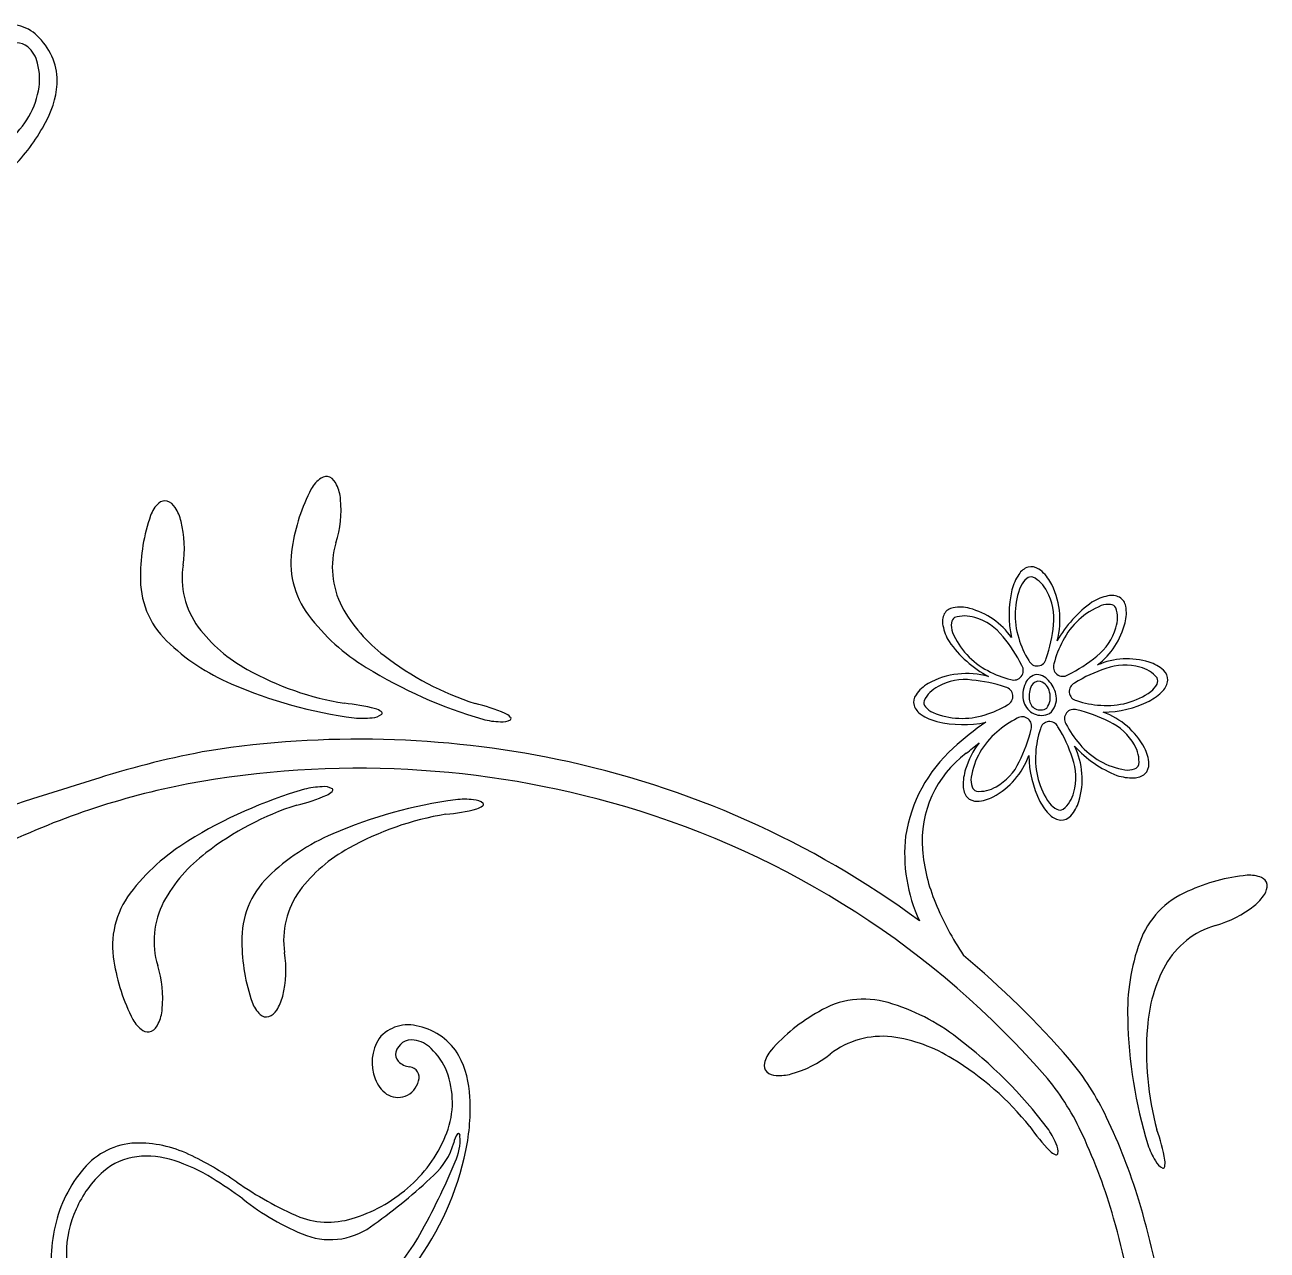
# Model space of a CAD drawing. Extents: x -4 to 4, y -4.07 to 4.07.
# Drawn here: x 0.542 to 1.519, y 3.063 to 4.027 of the extents above; entities that cross this region are included whole.
import ezdxf

# ---------------------------------------------------------------- set-up
doc = ezdxf.new("R2010")
doc.units = 0

msp = doc.modelspace()

# ---------------------------------------------------------------- linework, layer by layer
at = {"color": 7, "linetype": 'CONTINUOUS'}
for centre, radius, start, end in [((0.530668, 3.997442), 0.029786, 40.787757, 107.652642), ((0.530668, 3.997442), 0.029786, 40.787757, 107.652642), ((0.518998, 3.982543), 0.048493, 357.790631, 405.113179), ((0.518998, 3.982543), 0.048493, 357.790631, 405.113179), ((0.535728, 3.999859), 0.013183, 49.722999, 131.929096), ((0.535728, 3.999859), 0.013183, 49.722999, 131.929096), ((0.529365, 3.992318), 0.023051, 11.910153, 49.775348), ((0.529365, 3.992318), 0.023051, 11.910153, 49.775348), ((0.506261, 3.984487), 0.047362, 348.904034, 375.413499), ((0.506261, 3.984487), 0.047362, 348.904034, 375.413499), ((0.489804, 3.987559), 0.077956, 329.976177, 354.932737), ((0.489804, 3.987559), 0.077956, 329.976177, 354.932737), ((0.486178, 3.988896), 0.06792, 306.82203, 348.514845), ((0.486178, 3.988896), 0.06792, 306.82203, 348.514845), ((0.417165, 4.026661), 0.160432, 315.776572, 330.865691), ((0.417165, 4.026661), 0.160432, 315.776572, 330.865691), ((0.788931, 3.650315), 0.024644, 124.481007, 151.576879), ((0.788931, 3.650315), 0.024644, 124.481007, 151.576879), ((0.779043, 3.664723), 0.007168, 66.60701, 124.532337), ((0.779043, 3.664723), 0.007168, 66.60701, 124.532337), ((0.776079, 3.660708), 0.012083, 22.367836, 61.259766), ((0.776079, 3.660708), 0.012083, 22.367836, 61.259766), ((0.753766, 3.650141), 0.036761, 5.835065, 24.364149), ((0.753766, 3.650141), 0.036761, 5.835065, 24.364149), ((0.896947, 3.594431), 0.146256, 152.464656, 171.444263), ((0.896947, 3.594431), 0.146256, 152.464656, 171.444263), ((0.664039, 3.632829), 0.024643, 132.971339, 160.067211), ((0.664039, 3.632829), 0.024643, 132.971339, 160.067211), ((0.652133, 3.64562), 0.007169, 75.102511, 133.027623), ((0.652133, 3.64562), 0.007169, 75.102511, 133.027623), ((0.649794, 3.641211), 0.012083, 30.858156, 69.750086), ((0.649794, 3.641211), 0.012083, 30.858156, 69.750086), ((0.629286, 3.627465), 0.036762, 14.327418, 32.856503), ((0.629286, 3.627465), 0.036762, 14.327418, 32.856503), ((0.704203, 3.645689), 0.086522, 342.509619, 365.431182), ((0.704203, 3.645689), 0.086522, 342.509619, 365.431182), ((0.779121, 3.593511), 0.146253, 160.956704, 179.93654), ((0.779121, 3.593511), 0.146253, 160.956704, 179.93654), ((0.580924, 3.615744), 0.086522, 351.001063, 373.922626), ((0.580924, 3.615744), 0.086522, 351.001063, 373.922626), ((0.819478, 3.603985), 0.068259, 169.69984, 217.214241), ((0.819478, 3.603985), 0.068259, 169.69984, 217.214241), ((0.850247, 3.600304), 0.066413, 163.032709, 207.568373), ((0.850247, 3.600304), 0.066413, 163.032709, 207.568373), ((0.732068, 3.592422), 0.066413, 171.524485, 216.060149), ((0.732068, 3.592422), 0.066413, 171.524485, 216.060149), ((1.335552, 3.587515), 0.01381, 108.658654, 147.81103), ((1.335552, 3.587515), 0.01381, 108.658654, 147.81103), ((1.33362, 3.590611), 0.010293, 55.03246, 103.976365), ((1.33362, 3.590611), 0.010293, 55.03246, 103.976365), ((1.322357, 3.574364), 0.030062, 30.227429, 55.187612), ((1.322357, 3.574364), 0.030062, 30.227429, 55.187612), ((0.701094, 3.591518), 0.06826, 178.19144, 225.705621), ((0.701094, 3.591518), 0.06826, 178.19144, 225.705621), ((1.35746, 3.572574), 0.040322, 146.426369, 165.633345), ((1.35746, 3.572574), 0.040322, 146.426369, 165.633345), ((1.293225, 3.559011), 0.062977, 344.882407, 388.953003), ((1.293225, 3.559011), 0.062977, 344.882407, 388.953003), ((1.400991, 3.563158), 0.084845, 166.768365, 192.283944), ((1.400991, 3.563158), 0.084845, 166.768365, 192.283944), ((1.401944, 3.538374), 0.04032, 101.426365, 120.633797), ((1.401944, 3.538374), 0.04032, 101.426365, 120.633797), ((1.397018, 3.56443), 0.013809, 63.657866, 102.81091), ((1.397018, 3.56443), 0.013809, 63.657866, 102.81091), ((1.397841, 3.567984), 0.010294, 10.03519, 58.97625), ((1.397841, 3.567984), 0.010294, 10.03519, 58.97625), ((0.896346, 3.626529), 0.11943, 208.485907, 233.102245), ((0.896346, 3.626529), 0.11943, 208.485907, 233.102245), ((1.274036, 3.5585), 0.010293, 100.035347, 148.978377), ((1.274036, 3.5585), 0.010293, 100.035347, 148.978377), ((1.27756, 3.539045), 0.030064, 75.22963, 100.189361), ((1.27756, 3.539045), 0.030064, 75.22963, 100.189361), ((1.269999, 3.511393), 0.058731, 35.032721, 74.974043), ((1.269999, 3.511393), 0.058731, 35.032721, 74.974043), ((1.437936, 3.494754), 0.096589, 125.82668, 150.315463), ((1.437936, 3.494754), 0.096589, 125.82668, 150.315463), ((1.378388, 3.564459), 0.030063, 345.231186, 370.190238), ((1.378388, 3.564459), 0.030063, 345.231186, 370.190238), ((0.894218, 3.659994), 0.161656, 217.002427, 238.811202), ((0.894218, 3.659994), 0.161656, 217.002427, 238.811202), ((1.277591, 3.557677), 0.01381, 153.658864, 192.810349), ((1.277591, 3.557677), 0.01381, 153.658864, 192.810349), ((0.773789, 3.625167), 0.11943, 216.977943, 241.594281), ((0.773789, 3.625167), 0.11943, 216.977943, 241.594281), ((1.303647, 3.562603), 0.040322, 191.427393, 210.633686), ((1.303647, 3.562603), 0.040322, 191.427393, 210.633686), ((1.348892, 3.571302), 0.060336, 307.736246, 346.087596), ((1.348892, 3.571302), 0.060336, 307.736246, 346.087596), ((0.766743, 3.657949), 0.161655, 225.493667, 247.302668), ((0.766743, 3.657949), 0.161655, 225.493667, 247.302668), ((1.341439, 3.592662), 0.088404, 214.919626, 242.095496), ((1.341439, 3.592662), 0.088404, 214.919626, 242.095496), ((0.9666, 3.713719), 0.231368, 232.152597, 252.279352), ((0.9666, 3.713719), 0.231368, 232.152597, 252.279352), ((1.40917, 3.469393), 0.05901, 73.075297, 113.310201), ((1.40917, 3.469393), 0.05901, 73.075297, 113.310201), ((0.830403, 3.721787), 0.231381, 240.644767, 260.770385), ((0.830403, 3.721787), 0.231381, 240.644767, 260.770385), ((1.003389, 3.831377), 0.364833, 238.082521, 253.882308), ((1.003389, 3.831377), 0.364833, 238.082521, 253.882308), ((1.417436, 3.497135), 0.030063, 47.795323, 72.75528), ((1.417436, 3.497135), 0.030063, 47.795323, 72.75528), ((1.430738, 3.511761), 0.010294, 359.006995, 407.949149), ((1.430738, 3.511761), 0.010294, 359.006995, 407.949149), ((0.849408, 3.843569), 0.364827, 246.57423, 262.374245), ((0.849408, 3.843569), 0.364827, 246.57423, 262.374245), ((1.267657, 3.483015), 0.030063, 120.229486, 145.189443), ((1.267657, 3.483015), 0.030063, 120.229486, 145.189443), ((1.28309, 3.45351), 0.063344, 74.454682, 118.854858), ((1.28309, 3.45351), 0.063344, 74.454682, 118.854858), ((1.348075, 3.500025), 0.021128, 154.589886, 195.809897), ((1.348075, 3.500025), 0.021128, 154.589886, 195.809897), ((1.33948, 3.504765), 0.011346, 97.435744, 157.586427), ((1.33948, 3.504765), 0.011346, 97.435744, 157.586427), ((1.339417, 3.504317), 0.006417, 76.981427, 151.213978), ((1.339417, 3.504317), 0.006417, 76.981427, 151.213978), ((1.337063, 3.502617), 0.013432, 33.788558, 85.951244), ((1.337063, 3.502617), 0.013432, 33.788558, 85.951244), ((1.337989, 3.50086), 0.010125, 7.756306, 73.514458), ((1.337989, 3.50086), 0.010125, 7.756306, 73.514458), ((1.330734, 3.495236), 0.022947, 9.940918, 40.331125), ((1.330734, 3.495236), 0.022947, 9.940918, 40.331125), ((1.427286, 3.512948), 0.013811, 315.175326, 354.326144), ((1.427286, 3.512948), 0.013811, 315.175326, 354.326144), ((1.251409, 3.494278), 0.010293, 145.035645, 193.977143), ((1.251409, 3.494278), 0.010293, 145.035645, 193.977143), ((1.353402, 3.498796), 0.021417, 156.291806, 186.021543), ((1.353402, 3.498796), 0.021417, 156.291806, 186.021543), ((1.334569, 3.498146), 0.014058, 323.117524, 376.872), ((1.334569, 3.498146), 0.014058, 323.117524, 376.872), ((1.338212, 3.497009), 0.015281, 310.28808, 368.232098), ((1.338212, 3.497009), 0.015281, 310.28808, 368.232098), ((1.407804, 3.530939), 0.040324, 297.352721, 316.558787), ((1.407804, 3.530939), 0.040324, 297.352721, 316.558787), ((0.782539, 3.361965), 0.131876, 74.540078, 85.32343), ((0.782539, 3.361965), 0.131876, 74.540078, 85.32343), ((0.814149, 3.475885), 0.013652, 53.596714, 74.953674), ((0.814149, 3.475885), 0.013652, 53.596714, 74.953674), ((0.866133, 3.364921), 0.131876, 66.048141, 76.831493), ((0.866133, 3.364921), 0.131876, 66.048141, 76.831493), ((1.254504, 3.496209), 0.01381, 198.655934, 237.808533), ((1.254504, 3.496209), 0.01381, 198.655934, 237.808533), ((1.341756, 3.498564), 0.014653, 197.044835, 295.628979), ((1.341756, 3.498564), 0.014653, 197.044835, 295.628979), ((1.340865, 3.496951), 0.008771, 182.627383, 304.342857), ((1.340865, 3.496951), 0.008771, 182.627383, 304.342857), ((1.388847, 3.571043), 0.084669, 270.967793, 296.276917), ((1.388847, 3.571043), 0.084669, 270.967793, 296.276917), ((0.807572, 3.540886), 0.059283, 263.630117, 277.263928), ((0.807572, 3.540886), 0.059283, 263.630117, 277.263928), ((0.814898, 3.494632), 0.012554, 270.772898, 308.962681), ((0.814898, 3.494632), 0.012554, 270.772898, 308.962681), ((0.821536, 3.485605), 0.001456, 329.678796, 420.591696), ((0.821536, 3.485605), 0.001456, 329.678796, 420.591696), ((0.917313, 3.538183), 0.059281, 255.137053, 268.771322), ((0.917313, 3.538183), 0.059281, 255.137053, 268.771322), ((0.917728, 3.491355), 0.012554, 262.280408, 300.469968), ((0.917728, 3.491355), 0.012554, 262.280408, 300.469968), ((0.91422, 3.472925), 0.013651, 45.107504, 66.464464), ((0.91422, 3.472925), 0.013651, 45.107504, 66.464464), ((0.92296, 3.481447), 0.001456, 321.183797, 412.098452), ((0.92296, 3.481447), 0.001456, 321.183797, 412.098452), ((1.269445, 3.518115), 0.04032, 236.425509, 255.633168), ((1.269445, 3.518115), 0.04032, 236.425509, 255.633168), ((1.28, 3.566859), 0.090178, 256.821055, 281.443736), ((1.28, 3.566859), 0.090178, 256.821055, 281.443736), ((1.369655, 3.429684), 0.060336, 28.392628, 70.013836), ((1.369655, 3.429684), 0.060336, 28.392628, 70.013836), ((1.42498, 3.291843), 0.225793, 124.253183, 132.565446), ((1.42498, 3.291843), 0.225793, 124.253183, 132.565446), ((0.804808, 2.693849), 0.771337, 78.349321, 98.782148), ((0.804808, 2.693849), 0.771337, 78.349321, 98.782148), ((1.351819, 3.419226), 0.073338, 143.946801, 162.276872), ((1.351819, 3.419226), 0.073338, 143.946801, 162.276872), ((0.39988, 4.537548), 1.397422, 309.16361, 309.701043), ((0.39988, 4.537548), 1.397422, 309.16361, 309.701043), ((1.312904, 3.433465), 0.060747, 343.488682, 385.510828), ((1.434488, 3.52076), 0.090521, 222.480558, 248.285377), ((1.434488, 3.52076), 0.090521, 222.480558, 248.285377), ((1.312904, 3.433465), 0.060747, 343.488682, 385.510828), ((0.814943, 2.754455), 0.71325, 100.330281, 107.528618), ((0.814943, 2.754455), 0.71325, 100.330281, 107.528618), ((1.351188, 3.370669), 0.117827, 132.065689, 171.082735), ((1.351188, 3.370669), 0.117827, 132.065689, 171.082735), ((1.333846, 3.385083), 0.08605, 126.714435, 184.538126), ((1.333846, 3.385083), 0.08605, 126.714435, 184.538126), ((1.274982, 3.472894), 0.060338, 298.392958, 340.014388), ((1.274982, 3.472894), 0.060338, 298.392958, 340.014388), ((1.416328, 3.453698), 0.084653, 180.9652, 206.279757), ((1.416328, 3.453698), 0.084653, 180.9652, 206.279757), ((1.396127, 3.444373), 0.030066, 2.79601, 27.754835), ((1.396127, 3.444373), 0.030066, 2.79601, 27.754835), ((0.804896, 2.703029), 0.739275, 73.583689, 100.474788), ((0.804896, 2.703029), 0.739275, 73.583689, 100.474788), ((0.813689, 2.736087), 0.728176, 53.614394, 78.362575), ((0.813689, 2.736087), 0.728176, 53.614394, 78.362575), ((1.320385, 3.429327), 0.040321, 162.351579, 181.558783), ((1.320385, 3.429327), 0.040321, 162.351579, 181.558783), ((1.415877, 3.44531), 0.010293, 314.007485, 362.949639), ((1.415877, 3.44531), 0.010293, 314.007485, 362.949639), ((1.580776, 0.223745), 3.357257, 106.983658, 108.666519), ((1.580776, 0.223745), 3.357257, 106.983658, 108.666519), ((1.413222, 3.475087), 0.040322, 252.351806, 271.558555), ((1.413222, 3.475087), 0.040322, 252.351806, 271.558555), ((1.414276, 3.448589), 0.01381, 270.173855, 309.326453), ((1.414276, 3.448589), 0.01381, 270.173855, 309.326453), ((0.782997, 2.842862), 0.597804, 100.847496, 116.274077), ((0.782997, 2.842862), 0.597804, 100.847496, 116.274077), ((0.863047, 3.075256), 0.364813, 106.099363, 121.900063), ((0.863047, 3.075256), 0.364813, 106.099363, 121.900063), ((0.725946, 3.541733), 0.131872, 283.150512, 293.934321), ((0.725946, 3.541733), 0.131872, 283.150512, 293.934321), ((0.777073, 3.368467), 0.059274, 91.212911, 104.849006), ((0.777073, 3.368467), 0.059274, 91.212911, 104.849006), ((0.777501, 3.415288), 0.012554, 59.511981, 97.703992), ((0.777501, 3.415288), 0.012554, 59.511981, 97.703992), ((0.773997, 3.433718), 0.013652, 293.521377, 314.878337), ((0.773997, 3.433718), 0.013652, 293.521377, 314.878337), ((0.782736, 3.425194), 0.001456, 307.87833, 398.79006), ((0.782736, 3.425194), 0.001456, 307.87833, 398.79006), ((1.293889, 3.428273), 0.013811, 180.17542, 219.327128), ((1.293889, 3.428273), 0.013811, 180.17542, 219.327128), ((0.826309, 3.192901), 0.231376, 107.70387, 127.829944), ((0.826309, 3.192901), 0.231376, 107.70387, 127.829944), ((0.929421, 3.055965), 0.364831, 97.657425, 113.45744), ((0.929421, 3.055965), 0.364831, 97.657425, 113.45744), ((0.88742, 3.358635), 0.059278, 82.769593, 96.404774), ((0.88742, 3.358635), 0.059278, 82.769593, 96.404774), ((0.894718, 3.404889), 0.012554, 51.067426, 89.259214), ((0.894718, 3.404889), 0.012554, 51.067426, 89.259214), ((0.893958, 3.423634), 0.013652, 285.07671, 306.43367), ((0.893958, 3.423634), 0.013652, 285.07671, 306.43367), ((0.90135, 3.413919), 0.001456, 299.435527, 390.346282), ((0.90135, 3.413919), 0.001456, 299.435527, 390.346282), ((0.816183, 2.739725), 0.700885, 40.846881, 73.621015), ((0.816183, 2.739725), 0.700885, 40.846881, 73.621015), ((1.29061, 3.426671), 0.010293, 224.007704, 272.94942), ((1.29061, 3.426671), 0.010293, 224.007704, 272.94942), ((1.289673, 3.446419), 0.030064, 272.795792, 297.75575), ((1.289673, 3.446419), 0.030064, 272.795792, 297.75575), ((1.376239, 3.434743), 0.040322, 207.350591, 226.557339), ((1.376239, 3.434743), 0.040322, 207.350591, 226.557339), ((1.342433, 3.425112), 0.030064, 317.797354, 342.756858), ((1.342433, 3.425112), 0.030064, 317.797354, 342.756858), ((0.910347, 3.177745), 0.231377, 99.26125, 119.387323), ((0.910347, 3.177745), 0.231377, 99.26125, 119.387323), ((0.862284, 3.537536), 0.131875, 274.708717, 285.492297), ((0.862284, 3.537536), 0.131875, 274.708717, 285.492297), ((1.358247, 3.415262), 0.01381, 225.176004, 264.328825), ((1.358247, 3.415262), 0.01381, 225.176004, 264.328825), ((1.357061, 3.41181), 0.010293, 269.00747, 317.950281), ((1.357061, 3.41181), 0.010293, 269.00747, 317.950281), ((0.75394, 3.246655), 0.161657, 121.17171, 142.980484), ((0.75394, 3.246655), 0.161657, 121.17171, 142.980484), ((0.846652, 3.241544), 0.161655, 112.728978, 134.537979), ((0.846652, 3.241544), 0.161655, 112.728978, 134.537979), ((1.359622, 3.375095), 0.125601, 173.674585, 204.855697), ((1.359622, 3.375095), 0.125601, 173.674585, 204.855697), ((0.756077, 3.280118), 0.119431, 126.880147, 151.496258), ((0.756077, 3.280118), 0.119431, 126.880147, 151.496258), ((0.853681, 3.274329), 0.119431, 118.437829, 143.054167), ((0.853681, 3.274329), 0.119431, 118.437829, 143.054167), ((1.384778, 3.389561), 0.137177, 184.719406, 202.788941), ((1.384778, 3.389561), 0.137177, 184.719406, 202.788941), ((0.780967, 3.307937), 0.068261, 134.32601, 181.840191), ((0.780967, 3.307937), 0.068261, 134.32601, 181.840191), ((1.51761, 3.212501), 0.146257, 95.571489, 114.551324), ((1.51761, 3.212501), 0.146257, 95.571489, 114.551324), ((1.505422, 3.333506), 0.024643, 67.586828, 94.682926), ((1.505422, 3.333506), 0.024643, 67.586828, 94.682926), ((1.512091, 3.349658), 0.007169, 9.716864, 67.642191), ((1.512091, 3.349658), 0.007169, 9.716864, 67.642191), ((0.679216, 3.302686), 0.06826, 142.767975, 190.282156), ((0.679216, 3.302686), 0.06826, 142.767975, 190.282156), ((0.811941, 3.307051), 0.066413, 143.971573, 188.507236), ((0.811941, 3.307051), 0.066413, 143.971573, 188.507236), ((1.483299, 3.282612), 0.06826, 112.806732, 160.321132), ((1.483299, 3.282612), 0.06826, 112.806732, 160.321132), ((1.48607, 3.362867), 0.036761, 308.941887, 327.470972), ((1.48607, 3.362867), 0.036761, 308.941887, 327.470972), ((1.507108, 3.349948), 0.012084, 325.473281, 364.364988), ((1.507108, 3.349948), 0.012084, 325.473281, 364.364988), ((0.709985, 3.306358), 0.066412, 152.414017, 196.949901), ((0.709985, 3.306358), 0.066412, 152.414017, 196.949901), ((1.484323, 3.430005), 0.24462, 202.491179, 213.467526), ((1.484323, 3.430005), 0.24462, 202.491179, 213.467526), ((1.455268, 3.401952), 0.086523, 285.61669, 308.538253), ((1.455268, 3.401952), 0.086523, 285.61669, 308.538253), ((1.497022, 3.254827), 0.066413, 106.139549, 150.675212), ((1.497022, 3.254827), 0.066413, 106.139549, 150.675212), ((0.858997, 3.305989), 0.146256, 180.095451, 199.075286), ((0.858997, 3.305989), 0.146256, 180.095451, 199.075286), ((1.571037, 3.250598), 0.161656, 160.109066, 181.918067), ((1.571037, 3.250598), 0.161656, 160.109066, 181.918067), ((0.660808, 3.283646), 0.086523, 346.108946, 369.030509), ((0.660808, 3.283646), 0.086523, 346.108946, 369.030509), ((0.804345, 2.726112), 0.741788, 41.051133, 50.090238), ((0.804345, 2.726112), 0.741788, 41.051133, 50.090238), ((0.756686, 3.312217), 0.146255, 188.538607, 207.518442), ((0.756686, 3.312217), 0.146255, 188.538607, 207.518442), ((0.563928, 3.261017), 0.086522, 354.551705, 377.473268), ((0.563928, 3.261017), 0.086522, 354.551705, 377.473268), ((1.54417, 3.230536), 0.119432, 151.592906, 176.209244), ((1.54417, 3.230536), 0.119432, 151.592906, 176.209244), ((0.743934, 3.266605), 0.024643, 199.963754, 227.059626), ((0.743934, 3.266605), 0.024643, 199.963754, 227.059626), ((0.709178, 3.271951), 0.036762, 327.175343, 345.704428), ((0.709178, 3.271951), 0.036762, 327.175343, 345.704428), ((1.201816, 3.192414), 0.068262, 73.72316, 121.237341), ((1.201816, 3.192414), 0.068262, 73.72316, 121.237341), ((1.176213, 3.102593), 0.161659, 52.126238, 73.935012), ((1.176213, 3.102593), 0.161659, 52.126238, 73.935012), ((0.648654, 3.256366), 0.024643, 208.40619, 235.502061), ((0.648654, 3.256366), 0.024643, 208.40619, 235.502061), ((0.613489, 3.256551), 0.036762, 335.618005, 354.146862), ((0.613489, 3.256551), 0.036762, 335.618005, 354.146862), ((0.732035, 3.253808), 0.007169, 227.006112, 284.931009), ((0.732035, 3.253808), 0.007169, 227.006112, 284.931009), ((0.729694, 3.258216), 0.012083, 290.280389, 329.172097), ((0.729694, 3.258216), 0.012083, 290.280389, 329.172097), ((1.238423, 3.123475), 0.146257, 119.493452, 138.473287), ((1.238423, 3.123475), 0.146257, 119.493452, 138.473287), ((1.774232, 3.25276), 0.364839, 181.189395, 196.989182), ((1.774232, 3.25276), 0.364839, 181.189395, 196.989182), ((0.638763, 3.24196), 0.007169, 235.44795, 293.373277), ((0.638763, 3.24196), 0.007169, 235.44795, 293.373277), ((0.635799, 3.245977), 0.012084, 298.725094, 337.616802), ((0.635799, 3.245977), 0.012084, 298.725094, 337.616802), ((0.843395, 3.210652), 0.029784, 73.14821, 140.015617), ((0.843395, 3.210652), 0.029784, 73.14821, 140.015617), ((0.841512, 3.191817), 0.048495, 30.153855, 77.474647), ((0.841512, 3.191817), 0.048495, 30.153855, 77.474647), ((1.655578, 3.219312), 0.23137, 175.259615, 195.38637), ((1.655578, 3.219312), 0.23137, 175.259615, 195.38637), ((0.850489, 3.210972), 0.035343, 147.826465, 201.673724), ((0.850489, 3.210972), 0.035343, 147.826465, 201.673724), ((0.846376, 3.215401), 0.013183, 82.082453, 164.289957), ((0.846376, 3.215401), 0.013183, 82.082453, 164.289957), ((0.845042, 3.20563), 0.023045, 44.270402, 82.145186), ((0.845042, 3.20563), 0.023045, 44.270402, 82.145186), ((1.216249, 3.164992), 0.066414, 83.369048, 127.904711), ((1.216249, 3.164992), 0.066414, 83.369048, 127.904711), ((1.208229, 3.112564), 0.119433, 57.835047, 82.451385), ((1.208229, 3.112564), 0.119433, 57.835047, 82.451385), ((1.055158, 2.939387), 0.364837, 37.054909, 52.854924), ((1.055158, 2.939387), 0.364837, 37.054909, 52.854924), ((0.842209, 3.217544), 0.008643, 170.498857, 221.643188), ((0.842209, 3.217544), 0.008643, 170.498857, 221.643188), ((0.829713, 3.186644), 0.047362, 21.264407, 47.774324), ((0.829713, 3.186644), 0.047362, 21.264407, 47.774324), ((0.814169, 3.18043), 0.077955, 2.337627, 27.294413), ((0.814169, 3.18043), 0.077955, 2.337627, 27.294413), ((1.147628, 3.204389), 0.024643, 139.360929, 166.457027), ((1.147628, 3.204389), 0.024643, 139.360929, 166.457027), ((1.121671, 3.285175), 0.086522, 285.506578, 308.428368), ((1.121671, 3.285175), 0.086522, 285.506578, 308.428368), ((0.846298, 3.2219), 0.014603, 223.756335, 264.307562), ((0.846298, 3.2219), 0.014603, 223.756335, 264.307562), ((0.844016, 3.199278), 0.008134, 339.275109, 444.117542), ((0.844016, 3.199278), 0.008134, 339.275109, 444.117542), ((1.130638, 3.208475), 0.007169, 166.402762, 224.327659), ((1.130638, 3.208475), 0.007169, 166.402762, 224.327659), ((1.151899, 3.015788), 0.231375, 38.658142, 58.78467), ((1.151899, 3.015788), 0.231375, 38.658142, 58.78467), ((1.199059, 3.076183), 0.214275, 25.229836, 39.774179), ((1.199059, 3.076183), 0.214275, 25.229836, 39.774179), ((0.840797, 3.205821), 0.024464, 198.845705, 234.386239), ((0.840797, 3.205821), 0.024464, 198.845705, 234.386239), ((0.835014, 3.200228), 0.017045, 290.702616, 347.018609), ((0.835014, 3.200228), 0.017045, 290.702616, 347.018609), ((0.81039, 3.179618), 0.067919, 339.183461, 380.876276), ((0.81039, 3.179618), 0.067919, 339.183461, 380.876276), ((1.133329, 3.212679), 0.012084, 229.67841, 268.569895), ((1.133329, 3.212679), 0.012084, 229.67841, 268.569895), ((1.135225, 3.237295), 0.036762, 266.572914, 285.101999), ((1.135225, 3.237295), 0.036762, 266.572914, 285.101999), ((1.193512, 3.07207), 0.198138, 24.282816, 39.511355), ((1.193512, 3.07207), 0.198138, 24.282816, 39.511355), ((0.835446, 3.199604), 0.01631, 236.951337, 290.059518), ((0.835446, 3.199604), 0.01631, 236.951337, 290.059518), ((0.731885, 3.174577), 0.160428, 348.13817, 363.227518), ((0.731885, 3.174577), 0.160428, 348.13817, 363.227518), ((0.989646, 2.973004), 0.44771, 16.802916, 25.751176), ((0.989646, 2.973004), 0.44771, 16.802916, 25.751176), ((1.441768, 3.234265), 0.131873, 214.105509, 224.889546), ((1.441768, 3.234265), 0.131873, 214.105509, 224.889546), ((1.298244, 3.124555), 0.059275, 22.165851, 35.801718), ((1.298244, 3.124555), 0.059275, 22.165851, 35.801718), ((1.30853, 3.112953), 0.131874, 9.15465, 19.93823), ((1.30853, 3.112953), 0.131874, 9.15465, 19.93823), ((0.631579, 3.091146), 0.056368, 92.683493, 140.064438), ((0.631579, 3.091146), 0.056368, 92.683493, 140.064438), ((0.630671, 3.052084), 0.095384, 64.979019, 91.03974), ((0.630671, 3.052084), 0.095384, 64.979019, 91.03974), ((0.775378, 3.192885), 0.105362, 311.584151, 339.205994), ((0.775378, 3.192885), 0.105362, 311.584151, 339.205994), ((1.342122, 3.140898), 0.012554, 350.465728, 388.657071), ((1.342122, 3.140898), 0.012554, 350.465728, 388.657071), ((0.97133, 2.966335), 0.444174, 15.949085, 24.929152), ((0.97133, 2.966335), 0.444174, 15.949085, 24.929152), ((0.549921, 2.885996), 0.280054, 55.47471, 64.380635), ((0.549921, 2.885996), 0.280054, 55.47471, 64.380635), ((0.665218, 3.187577), 0.228347, 323.375059, 348.384386), ((0.665218, 3.187577), 0.228347, 323.375059, 348.384386), ((1.358081, 3.150761), 0.013651, 224.473779, 245.831648), ((1.358081, 3.150761), 0.013651, 224.473779, 245.831648), ((1.353245, 3.139552), 0.001456, 238.837878, 329.748829), ((1.353245, 3.139552), 0.001456, 238.837878, 329.748829), ((1.481615, 3.164717), 0.059281, 198.245023, 211.879519), ((1.481615, 3.164717), 0.059281, 198.245023, 211.879519), ((0.666275, 3.06024), 0.102821, 139.269711, 167.781736), ((0.666275, 3.06024), 0.102821, 139.269711, 167.781736), ((1.442618, 3.138791), 0.012554, 205.386516, 243.577636), ((1.442618, 3.138791), 0.012554, 205.386516, 243.577636), ((1.437176, 3.128997), 0.001456, 264.301411, 355.212167), ((1.437176, 3.128997), 0.001456, 264.301411, 355.212167), ((1.425263, 3.131665), 0.013652, 348.210473, 369.567433), ((1.425263, 3.131665), 0.013652, 348.210473, 369.567433), ((0.875019, 3.356964), 0.292223, 235.296312, 246.430884), ((0.875019, 3.356964), 0.292223, 235.296312, 246.430884), ((0.766712, 3.199174), 0.11584, 287.783475, 312.725541), ((0.766712, 3.199174), 0.11584, 287.783475, 312.725541), ((0.690519, 2.885174), 0.759459, 3.370303, 16.622466), ((0.690519, 2.885174), 0.759459, 3.370303, 16.622466), ((0.780485, 3.15107), 0.065847, 250.192519, 289.15547), ((0.780485, 3.15107), 0.065847, 250.192519, 289.15547), ((0.668537, 2.881785), 0.758547, 2.397776, 15.805028), ((0.668537, 2.881785), 0.758547, 2.397776, 15.805028), ((0.669115, 3.056876), 0.106343, 166.334, 194.392123), ((0.669115, 3.056876), 0.106343, 166.334, 194.392123)]:
    msp.add_arc(centre, radius, start, end, dxfattribs=at)
at = {"color": 2, "linetype": 'CONTINUOUS'}
for centre, radius, start, end in [((1.342196, 3.57759), 0.018565, 130.719533, 154.287572), ((1.342196, 3.57759), 0.018565, 130.719533, 154.287572), ((1.333512, 3.587592), 0.00532, 75.720343, 130.107253), ((1.333512, 3.587592), 0.00532, 75.720343, 130.107253), ((1.323488, 3.570253), 0.025189, 26.649725, 63.253472), ((1.323488, 3.570253), 0.025189, 26.649725, 63.253472), ((1.380189, 3.562881), 0.059265, 157.412366, 197.813892), ((1.380189, 3.562881), 0.059265, 157.412366, 197.813892), ((1.309043, 3.560762), 0.042404, 352.491063, 389.35925), ((1.309043, 3.560762), 0.042404, 352.491063, 389.35925), ((1.411166, 3.515445), 0.059269, 112.414552, 152.813857), ((1.411166, 3.515445), 0.059269, 112.414552, 152.813857), ((1.394698, 3.552711), 0.018567, 85.716412, 109.282636), ((1.394698, 3.552711), 0.018567, 85.716412, 109.282636), ((1.395631, 3.565925), 0.00532, 30.725365, 85.110976), ((1.395631, 3.565925), 0.00532, 30.725365, 85.110976), ((1.376281, 3.560753), 0.02519, 341.648901, 378.253318), ((1.376281, 3.560753), 0.02519, 341.648901, 378.253318), ((1.276093, 3.556289), 0.005319, 120.719518, 175.107077), ((1.276093, 3.556289), 0.005319, 120.719518, 175.107077), ((1.281266, 3.536937), 0.025192, 71.650576, 108.251642), ((1.281266, 3.536937), 0.025192, 71.650576, 108.251642), ((1.277764, 3.520015), 0.042404, 37.49054, 74.358504), ((1.277764, 3.520015), 0.042404, 37.49054, 74.358504), ((1.289309, 3.555357), 0.018568, 175.718591, 199.284361), ((1.289309, 3.555357), 0.018568, 175.718591, 199.284361), ((1.326572, 3.571822), 0.059266, 202.413156, 242.814016), ((1.326572, 3.571822), 0.059266, 202.413156, 242.814016), ((1.242244, 3.564445), 0.10923, 340.869403, 355.155336), ((1.242244, 3.564445), 0.10923, 340.869403, 355.155336), ((1.359356, 3.564256), 0.042405, 307.491099, 344.357946), ((1.359356, 3.564256), 0.042405, 307.491099, 344.357946), ((1.227904, 3.475368), 0.109257, 25.872541, 40.154821), ((1.227904, 3.475368), 0.109257, 25.872541, 40.154821), ((1.393314, 3.564967), 0.072428, 196.208073, 211.576704), ((1.393314, 3.564967), 0.072428, 196.208073, 211.576704), ((1.421915, 3.50764), 0.072425, 151.206105, 166.575649), ((1.421915, 3.50764), 0.072425, 151.206105, 166.575649), ((1.338254, 3.530182), 0.00735, 205.304849, 347.952139), ((1.338254, 3.530182), 0.00735, 205.304849, 347.952139), ((1.314708, 3.614118), 0.10926, 295.872841, 310.154893), ((1.314708, 3.614118), 0.10926, 295.872841, 310.154893), ((1.334371, 3.582557), 0.072407, 241.205519, 256.579169), ((1.334371, 3.582557), 0.072407, 241.205519, 256.579169), ((1.320042, 3.519047), 0.00735, 250.309718, 392.949746), ((1.320042, 3.519047), 0.00735, 250.309718, 392.949746), ((1.358389, 3.521978), 0.00735, 160.313441, 302.944088), ((1.358389, 3.521978), 0.00735, 160.313441, 302.944088), ((1.42578, 3.416819), 0.109254, 107.829922, 122.112887), ((1.42578, 3.416819), 0.109254, 107.829922, 122.112887), ((1.407174, 3.481103), 0.042406, 73.626239, 110.49331), ((1.407174, 3.481103), 0.042406, 73.626239, 110.49331), ((1.413178, 3.497314), 0.025189, 39.73124, 76.336997), ((1.413178, 3.497314), 0.025189, 39.73124, 76.336997), ((1.281258, 3.4697), 0.042405, 82.492139, 119.359433), ((1.281258, 3.4697), 0.042405, 82.492139, 119.359433), ((1.277574, 3.402899), 0.109233, 70.869649, 85.155353), ((1.277574, 3.402899), 0.109233, 70.869649, 85.155353), ((1.370812, 3.502698), 0.00735, 115.035203, 257.677349), ((1.370812, 3.502698), 0.00735, 115.035203, 257.677349), ((1.416123, 3.517191), 0.018565, 308.697687, 332.266405), ((1.416123, 3.517191), 0.018565, 308.697687, 332.266405), ((1.427821, 3.510977), 0.00532, 332.873607, 387.260733), ((1.427821, 3.510977), 0.00532, 332.873607, 387.260733), ((1.271766, 3.484145), 0.02519, 116.648524, 153.2516), ((1.271766, 3.484145), 0.02519, 116.648524, 153.2516), ((1.311837, 3.498912), 0.00735, 295.309918, 437.947071), ((1.311837, 3.498912), 0.00735, 295.309918, 437.947071), ((1.393254, 3.550908), 0.059266, 265.170781, 305.57253), ((1.393254, 3.550908), 0.059266, 265.170781, 305.57253), ((1.254426, 3.49417), 0.005319, 165.720484, 220.108692), ((1.254426, 3.49417), 0.005319, 165.720484, 220.108692), ((1.264429, 3.502853), 0.018565, 220.716015, 244.284733), ((1.264429, 3.502853), 0.018565, 220.716015, 244.284733), ((1.277058, 3.553957), 0.072412, 286.207173, 301.579226), ((1.277058, 3.553957), 0.072412, 286.207173, 301.579226), ((1.392332, 3.564146), 0.072408, 251.405481, 266.779359), ((1.392332, 3.564146), 0.072408, 251.405481, 266.779359), ((1.279139, 3.540849), 0.059268, 247.412444, 287.813081), ((1.279139, 3.540849), 0.059268, 247.412444, 287.813081), ((1.354825, 3.41676), 0.072439, 116.408082, 131.774887), ((1.354825, 3.41676), 0.072439, 116.408082, 131.774887), ((1.326575, 3.475454), 0.00735, 340.036468, 482.678614), ((1.326575, 3.475454), 0.00735, 340.036468, 482.678614), ((1.347998, 3.471736), 0.00735, 25.040423, 167.672129), ((1.347998, 3.471736), 0.00735, 25.040423, 167.672129), ((1.367095, 3.481275), 0.00735, 70.034843, 212.676384), ((1.367095, 3.481275), 0.00735, 70.034843, 212.676384), ((1.345241, 3.381686), 0.109249, 62.830469, 77.114119), ((1.345241, 3.381686), 0.109249, 62.830469, 77.114119), ((1.344802, 3.425493), 0.059272, 130.172913, 170.570885), ((1.344802, 3.425493), 0.059272, 130.172913, 170.570885), ((1.226981, 3.497311), 0.109255, 332.830217, 347.113182), ((1.226981, 3.497311), 0.109255, 332.830217, 347.113182), ((1.409501, 3.450206), 0.072464, 161.411581, 176.773595), ((1.409501, 3.450206), 0.072464, 161.411581, 176.773595), ((1.262127, 3.41677), 0.109246, 17.830498, 32.114605), ((1.262127, 3.41677), 0.109246, 17.830498, 32.114605), ((1.425779, 3.50952), 0.072428, 206.408173, 221.77726), ((1.425779, 3.50952), 0.072428, 206.408173, 221.77726), ((1.377538, 3.440295), 0.042405, 28.626692, 65.493986), ((1.377538, 3.440295), 0.042405, 28.626692, 65.493986), ((1.417053, 3.499498), 0.059267, 220.172103, 260.57274), ((1.417053, 3.499498), 0.059267, 220.172103, 260.57274), ((1.393244, 3.44751), 0.025189, 354.732424, 391.338405), ((1.393244, 3.44751), 0.025189, 354.732424, 391.338405), ((1.396214, 3.449298), 0.059273, 175.173924, 215.571007), ((1.396214, 3.449298), 0.059273, 175.173924, 215.571007), ((1.326403, 3.435375), 0.042406, 343.627015, 380.493862), ((1.326403, 3.435375), 0.042406, 343.627015, 380.493862), ((1.285596, 3.465011), 0.042404, 298.625195, 335.493606), ((1.285596, 3.465011), 0.042404, 298.625195, 335.493606), ((1.409383, 3.459486), 0.018567, 263.698109, 287.266147), ((1.409383, 3.459486), 0.018567, 263.698109, 287.266147), ((1.413261, 3.446819), 0.005319, 287.873718, 342.261277), ((1.413261, 3.446819), 0.005319, 287.873718, 342.261277), ((1.304784, 3.433166), 0.018566, 173.698769, 197.266354), ((1.304784, 3.433166), 0.018566, 173.698769, 197.266354), ((1.292118, 3.429288), 0.00532, 197.87654, 252.263449), ((1.292118, 3.429288), 0.00532, 197.87654, 252.263449), ((1.29281, 3.449304), 0.025189, 264.733004, 301.338315), ((1.29281, 3.449304), 0.025189, 264.733004, 301.338315), ((1.342612, 3.429371), 0.02519, 309.732485, 346.336902), ((1.342612, 3.429371), 0.02519, 309.732485, 346.336902), ((1.362491, 3.426425), 0.018565, 218.69746, 242.266632), ((1.362491, 3.426425), 0.018565, 218.69746, 242.266632), ((1.356277, 3.414728), 0.00532, 242.877029, 297.264372), ((1.356277, 3.414728), 0.00532, 242.877029, 297.264372)]:
    msp.add_arc(centre, radius, start, end, dxfattribs=at)
at = {"color": 1, "linetype": 'CONTINUOUS'}
for centre, radius, start, end in [((0.827185, 3.162143), 0.054138, 312.264149, 344.31273), ((0.827185, 3.162143), 0.054138, 312.264149, 344.31273), ((0.894991, 3.145146), 0.015861, 143.074187, 171.448327), ((0.894991, 3.145146), 0.015861, 143.074187, 171.448327), ((0.84404, 3.15001), 0.040327, 334.442844, 364.103847), ((0.84404, 3.15001), 0.040327, 334.442844, 364.103847), ((0.882978, 3.153445), 0.001398, 336.875869, 478.427894), ((0.882978, 3.153445), 0.001398, 336.875869, 478.427894), ((0.63763, 3.06739), 0.069699, 71.884108, 96.183683), ((0.63763, 3.06739), 0.069699, 71.884108, 96.183683), ((0.636517, 3.086369), 0.05072, 97.243825, 130.139869), ((0.636517, 3.086369), 0.05072, 97.243825, 130.139869), ((0.618358, 3.005761), 0.134268, 58.04174, 72.245257), ((0.618358, 3.005761), 0.134268, 58.04174, 72.245257), ((0.407817, 3.32723), 0.511108, 330.487618, 337.618183), ((0.407817, 3.32723), 0.511108, 330.487618, 337.618183), ((0.658331, 3.063208), 0.082506, 131.351794, 157.089176), ((0.658331, 3.063208), 0.082506, 131.351794, 157.089176), ((0.469621, 2.768298), 0.414468, 53.974387, 57.972081), ((0.469621, 2.768298), 0.414468, 53.974387, 57.972081), ((0.576186, 3.424528), 0.41723, 305.201243, 313.539369), ((0.576186, 3.424528), 0.41723, 305.201243, 313.539369), ((0.835829, 3.258179), 0.197275, 231.635552, 248.494041), ((0.835829, 3.258179), 0.197275, 231.635552, 248.494041), ((0.65431, 3.061207), 0.079655, 154.63631, 206.153211), ((0.65431, 3.061207), 0.079655, 154.63631, 206.153211), ((0.7821, 3.126642), 0.055227, 250.328338, 308.790254), ((0.7821, 3.126642), 0.055227, 250.328338, 308.790254), ((0.733836, 3.139941), 0.13515, 309.706165, 331.499495), ((0.733836, 3.139941), 0.13515, 309.706165, 331.499495)]:
    msp.add_arc(centre, radius, start, end, dxfattribs=at)

doc.saveas('drawing.dxf')
